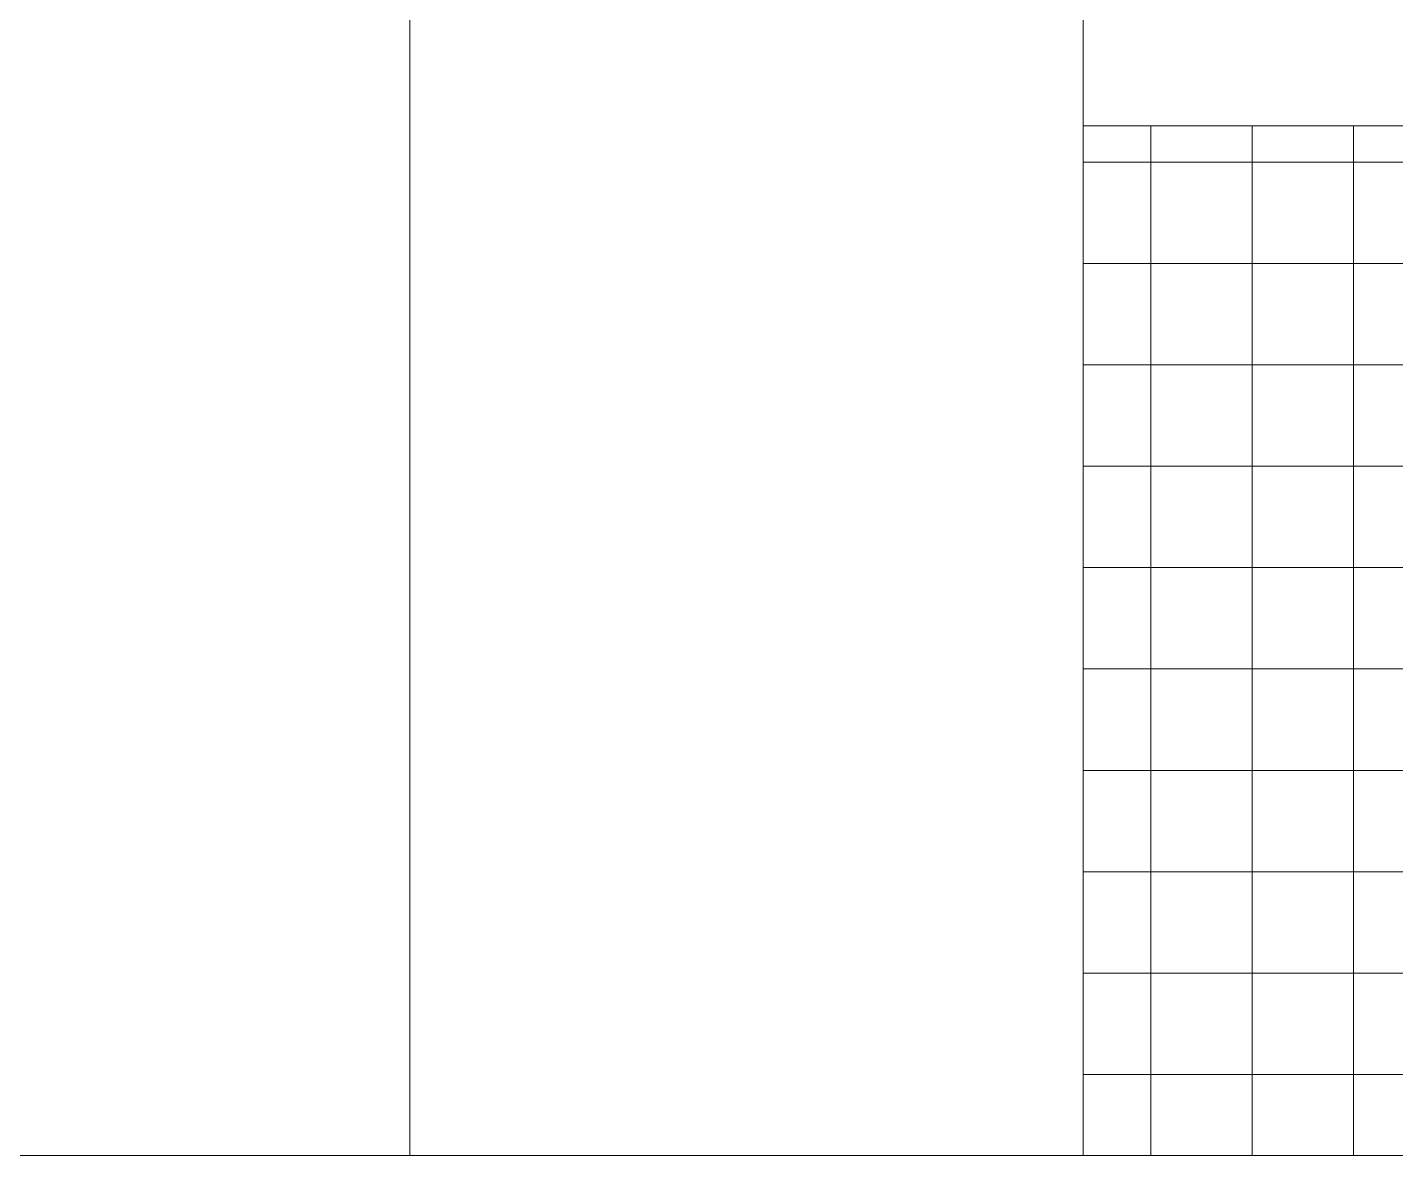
# Model space of a CAD drawing. Header units: millimetres. Extents: x 210628 to 232146, y -111309 to -91563.
# Drawn here: x 217598.8 to 217767.6, y -106628.5 to -106487.8 of the extents above; entities that cross this region are included whole.
import ezdxf

# ---------------------------------------------------------------- set-up
doc = ezdxf.new("R2010")
doc.units = ezdxf.units.MM
for name, color, linetype, lineweight in [('ahsap gor', 24, 'Continuous', 20), ('demir-1', 103, 'Continuous', 20), ('mermer', 142, 'Continuous', 15), ('seramik', 150, 'Continuous', 20)]:
    doc.layers.add(name, color=color, linetype=linetype, lineweight=lineweight)

msp = doc.modelspace()

# ---------------------------------------------------------------- linework, layer by layer
at = {"layer": 'ahsap gor'}
for q in [(217729.06, -106319.96, 0), (217970.74, -106499.96, 0), (217971.06, -106499.96, 0)]:
    msp.add_line((217729.06, -106499.96, 0), q, dxfattribs=at)
at = {"layer": 'demir-1'}
msp.add_line((217646.01, -106626.96, 0), (217646.01, -106409.96, 0), dxfattribs=at)
at = {"layer": 'mermer', "elevation": 0}
msp.add_lwpolyline([(217958.17, -106629.96), (217478.06, -106629.96), (217478.06, -106626.96), (217958.17, -106626.96)], dxfattribs=at)
at = {"layer": 'seramik'}
for p, q in [((217971.06, -106499.96, 0), (217729.06, -106499.96, 0)), ((217729.06, -106626.96, 0), (217729.06, -106499.96, 0)), ((217956.96, -106626.96, 0), (217729.06, -106626.96, 0))]:
    msp.add_line(p, q, dxfattribs=at)
at = {"layer": 'seramik', "elevation": 0}
for points in [[(217737.4, -106499.96), (217737.4, -106626.96)], [(217749.9, -106499.96), (217749.9, -106626.96)], [(217762.4, -106499.96), (217762.4, -106626.96)], [(217971.06, -106504.46), (217729.06, -106504.46)], [(217971.06, -106516.96), (217729.06, -106516.96)], [(217971.06, -106529.46), (217729.06, -106529.46)], [(217971.06, -106541.96), (217729.06, -106541.96)], [(217971.06, -106554.46), (217729.06, -106554.46)], [(217971.06, -106566.96), (217729.06, -106566.96)], [(217971.06, -106579.46), (217729.06, -106579.46)], [(217971.06, -106591.96), (217729.06, -106591.96)], [(217971.06, -106604.46), (217729.06, -106604.46)], [(217971.06, -106616.96), (217729.06, -106616.96)]]:
    msp.add_lwpolyline(points, dxfattribs=at)

doc.saveas('drawing.dxf')
